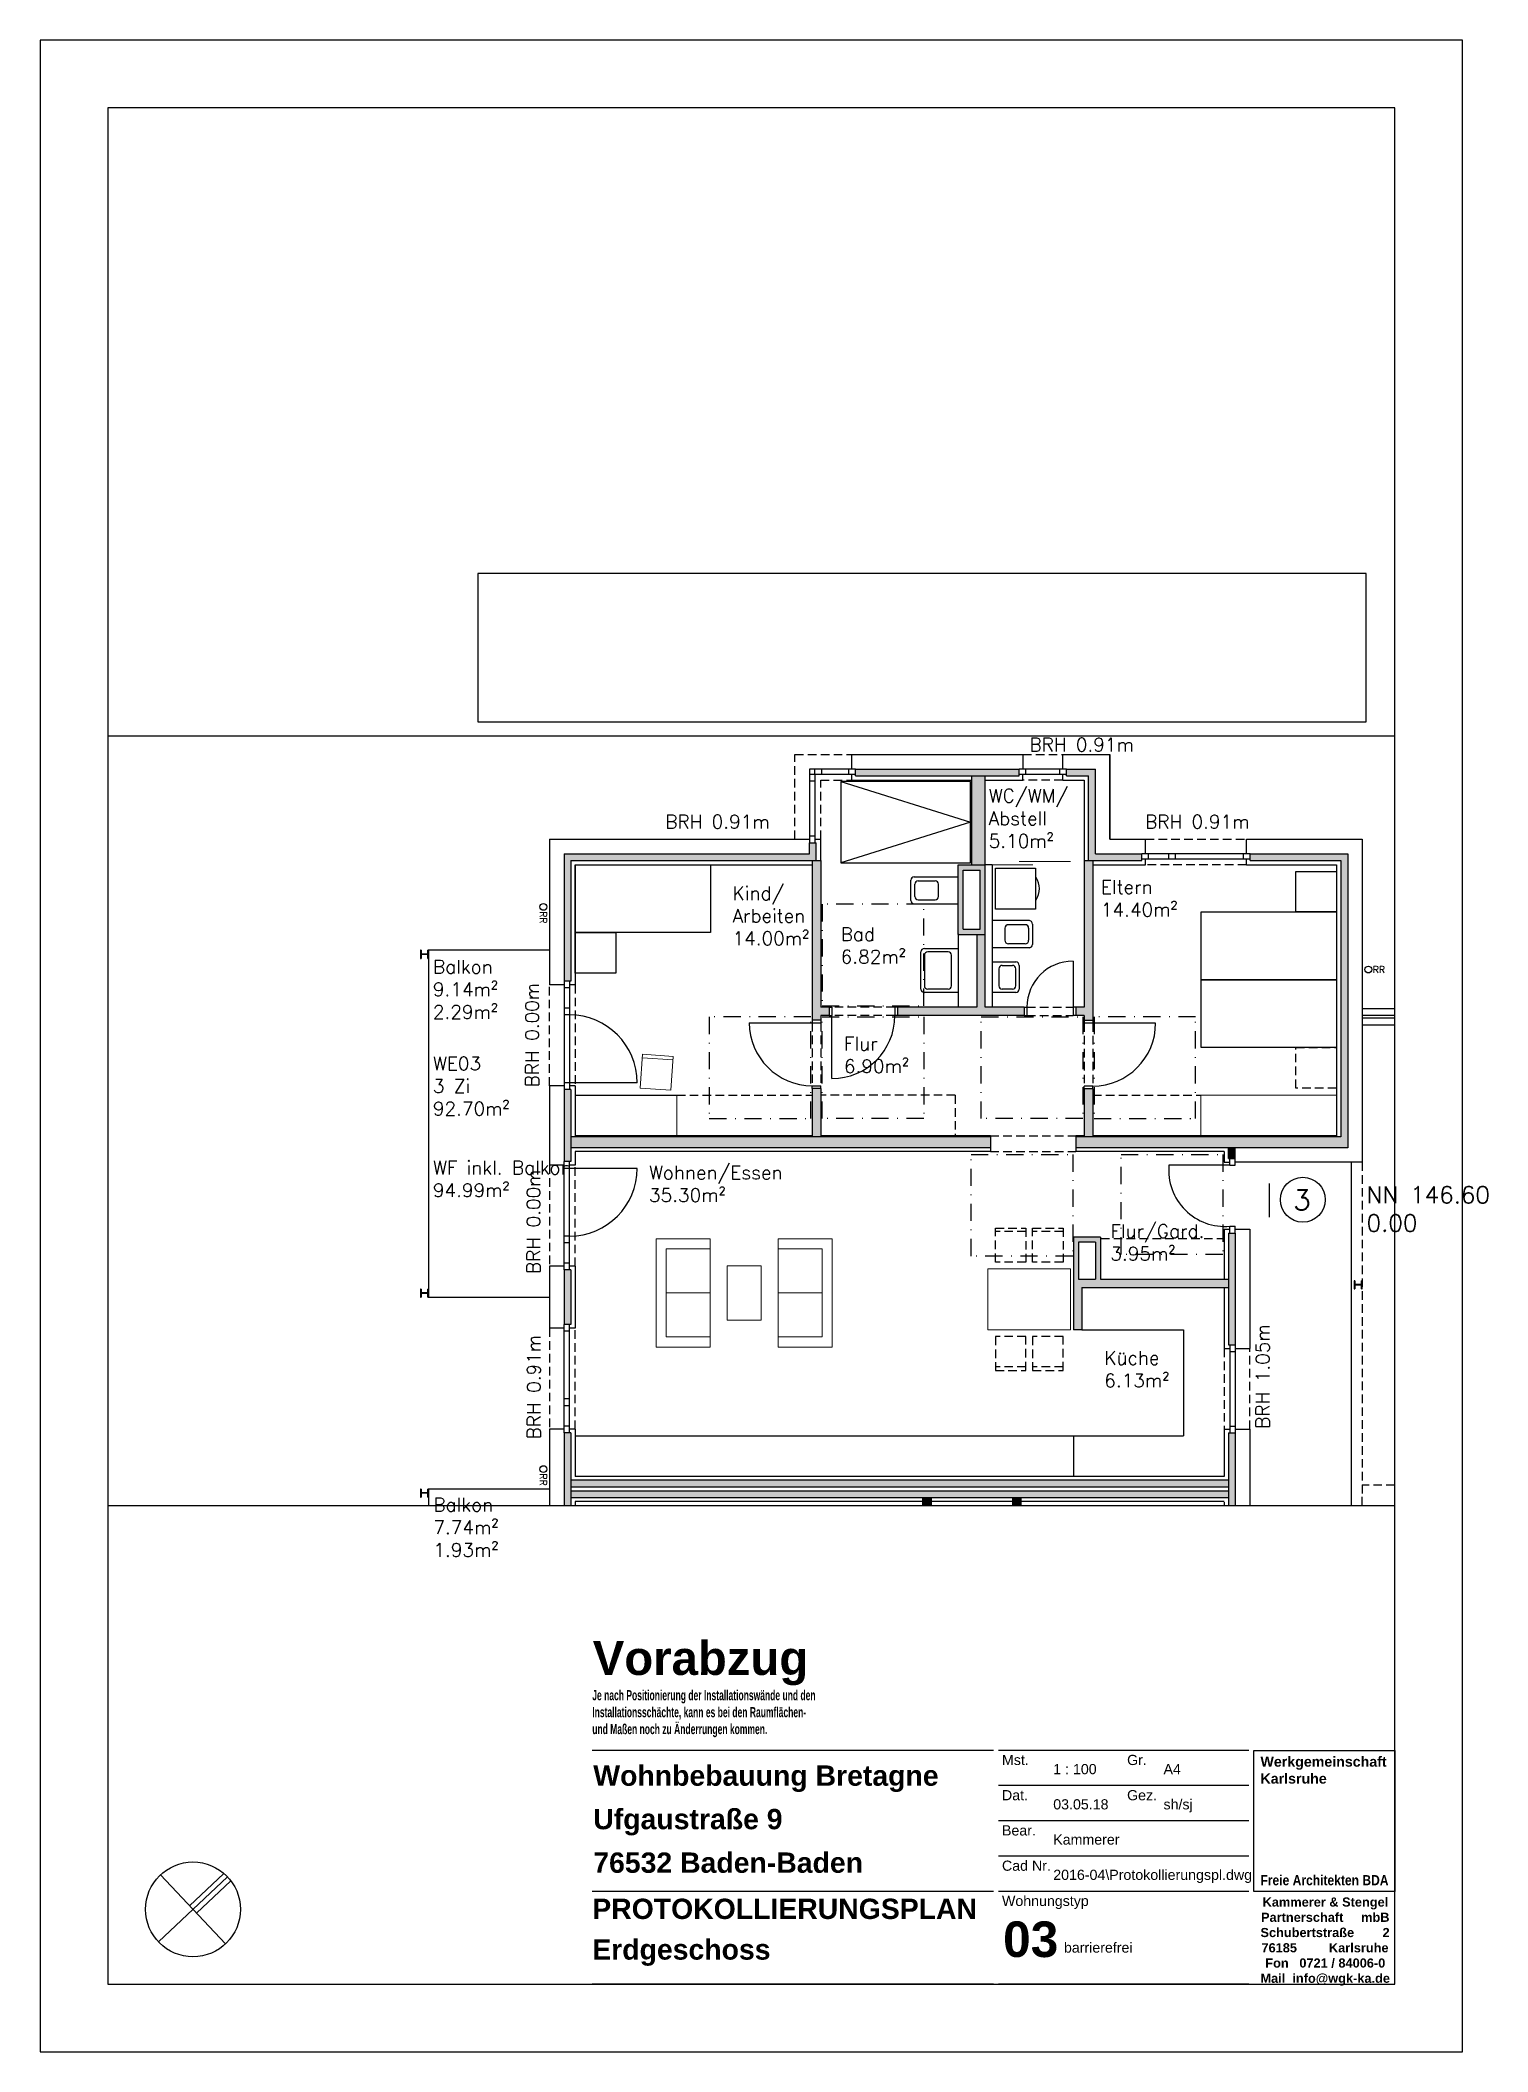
# Model space of a CAD drawing. Header units: metres. Extents: x -2868 to -405, y -3488 to 349.
# Drawn here: x -618.4 to -404.6, y 52.1 to 349.1 of the extents above; entities outside this region: 1.
import ezdxf

# ---------------------------------------------------------------- set-up
doc = ezdxf.new("R2010")
doc.units = ezdxf.units.M
doc.header["$LTSCALE"] = 0.02
doc.header["$XCLIPFRAME"] = 2
for name, pattern in [('AUSGEZOGEN', [0]), ('Strichpunkt', [25.4, 12.7, -6.35, 0, -6.35]), ('VERDECKT', [9.525, 6.35, -3.175])]:
    doc.linetypes.add(name, pattern=pattern)
for name, color, linetype in [('A--Layout-PLANKOPF', 7, 'AUSGEZOGEN'), ('A-Grundriss - Ansichtskante', 5, 'AUSGEZOGEN'), ('A-Grundriss - Ansichtskante verdeckt', 5, 'VERDECKT'), ('A-Grundriss - Bad', 4, 'AUSGEZOGEN'), ('A-Grundriss - Barrierefreiheit', 31, 'Strichpunkt'), ('A-Grundriss - Dämmung', 2, 'Continuous'), ('A-Grundriss - Fenster', 252, 'AUSGEZOGEN'), ('A-Grundriss - Fenster Sturz', 4, 'VERDECKT'), ('A-Grundriss - Küche', 4, 'AUSGEZOGEN'), ('A-Grundriss - Möbel', 252, 'AUSGEZOGEN'), ('A-Grundriss - Regenleitungen', 4, 'Continuous'), ('A-Grundriss - Regenleitungen Beschrif', 4, 'Continuous'), ('A-Grundriss - Sichtkante verdeckt', 7, 'VERDECKT'), ('A-Grundriss - Stützen-Laubengang', 3, 'AUSGEZOGEN'), ('A-Grundriss - Türen', 2, 'AUSGEZOGEN'), ('A-Grundriss - Wand', 3, 'AUSGEZOGEN'), ('A-Layout-Text', 250, 'Continuous'), ('A-Schraffur - Holzbau', 21, 'Continuous'), ('A-Schraffur - Trockenbau', 254, 'Continuous'), ('A-TEXT', 5, 'AUSGEZOGEN'), ('A-Text BRH', 4, 'Continuous'), ('A-Text Wohnfl', 4, 'Continuous'), ('A-Text Wohnungsnummer', 4, 'Continuous'), ('vermarktung-logo1_1_0', 7, 'Continuous')]:
    doc.layers.add(name, color=color, linetype=linetype)
doc.layers.add('A-Afenster', color=80, linetype='Continuous', plot=False)
doc.styles.add('Arial', font='arial.ttf')
doc.styles.add('ARIAL-FETT', font='arialbd.ttf', dxfattribs={"width": 0.6})
doc.styles.add('Romans', font='Romans.shx')
picture_1 = doc.add_image_def('image1.png', size_in_pixel=(4513, 4513))

# ---------------------------------------------------------------- blocks, each defined once
blk = doc.blocks.new('kopf (mbr)')
at = {"color": 7}
blk.add_line((-37.75, 10), (-10, 10), dxfattribs=at)
at = {"color": 2}
blk.add_lwpolyline([(-37.75, 56), (-10, 56), (-10, 28.25), (-37.75, 28.25)], close=True, dxfattribs=at)
at = {"color": 2, "insert": (-36.46, 54.79), "char_height": 2, "width": 25.2066, "attachment_point": 1, "style": 'ARIAL-FETT'}
blk.add_mtext('{\\W1;Werkgemeinschaft Karlsruhe \\P\\P\\P\\P\\P\\P\\W0.85;Freie Architekten BDA}', dxfattribs=at)
at = {"color": 252, "insert": (-36.5, 27.05), "char_height": 1.8, "width": 25.2921, "attachment_point": 1, "style": 'ARIAL-FETT'}
blk.add_mtext('\\pi0.45859;{\\W1;Kammerer & Stengel \\P\\pi0.15348;Partnerschaft     mbB \\P\\pi0.038063;Schubertstraße        2 \\P\\pi0.23636;76185         Karlsruhe \\P\\pi0.98963;Fon   0721 / 84006-0 \\P\\pi0.028854;Mail  info@wgk-ka.de}', dxfattribs=at)
blk = doc.blocks.new('Zeichnung_1_1', base_point=(0.5, 0.72))
at = {"layer": 'vermarktung-logo1_1_0'}
image = blk.add_image(picture_1, insert=(0.5, 0.72), size_in_units=(1.759, 1.759), dxfattribs=at)
image.set_boundary_path([(-0.5, -0.5), (4512.5, 4512.5)])

msp = doc.modelspace()

# ---------------------------------------------------------------- hatches: boundary and pattern name
at = {"layer": 'A-Schraffur - Holzbau', "ltscale": 10}
h = msp.add_hatch(color=5, dxfattribs=at)
h.dxf.hatch_style = 1
h.paths.add_polyline_path([(-473.82, 241.46), (-497.97, 241.46), (-497.97, 240.46), (-473.82, 240.46)])
h = msp.add_hatch(color=5, dxfattribs=at)
h.dxf.hatch_style = 1
h.paths.add_polyline_path([(-462.57, 241.46), (-466.82, 241.46), (-466.82, 240.46), (-463.57, 240.46), (-463.57, 227.96), (-455.72, 227.96), (-455.72, 228.96), (-462.57, 228.96)])
h = msp.add_hatch(color=5, dxfattribs=at)
h.dxf.hatch_style = 1
h.paths.add_polyline_path([(-503.77, 230.56), (-504.77, 230.56), (-504.77, 228.96), (-541.02, 228.96), (-541.02, 210.16), (-540.02, 210.16), (-540.02, 227.96), (-503.77, 227.96)])
h = msp.add_hatch(color=5, dxfattribs=at)
h.dxf.hatch_style = 1
h.paths.add_polyline_path([(-425.32, 228.96), (-439.72, 228.96), (-439.72, 227.96), (-426.32, 227.96), (-426.32, 187.16), (-465.47, 187.16), (-465.47, 185.56), (-425.32, 185.56)])
h = msp.add_hatch(color=5, dxfattribs=at)
h.dxf.hatch_style = 1
h.paths.add_polyline_path([(-540.02, 194.16), (-541.02, 194.16), (-541.02, 183.51), (-540.02, 183.51)])
h = msp.add_hatch(color=5, dxfattribs=at)
h.dxf.hatch_style = 1
h.paths.add_polyline_path([(-478.07, 187.16), (-540.02, 187.16), (-540.02, 185.56), (-478.07, 185.56)])
h = msp.add_hatch(color=5, dxfattribs=at)
h.dxf.hatch_style = 1
h.paths.add_polyline_path([(-441.92, 185.56), (-442.92, 185.56), (-442.92, 183.96), (-441.92, 183.96)])
h = msp.add_hatch(color=5, dxfattribs=at)
h.dxf.hatch_style = 1
h.paths.add_polyline_path([(-441.92, 172.96), (-442.92, 172.96), (-442.92, 156.46), (-441.92, 156.46)])
h = msp.add_hatch(color=5, dxfattribs=at)
h.dxf.hatch_style = 1
h.paths.add_polyline_path([(-540.02, 167.51), (-541.02, 167.51), (-541.02, 159.46), (-540.02, 159.46)])
h = msp.add_hatch(color=5, dxfattribs=at)
h.dxf.hatch_style = 1
h.paths.add_polyline_path([(-442.92, 136.46), (-540.02, 136.46), (-540.02, 135.46), (-442.92, 135.46)])
h = msp.add_hatch(color=5, dxfattribs=at)
h.dxf.hatch_style = 1
h.paths.add_polyline_path([(-442.92, 134.86), (-540.02, 134.86), (-540.02, 133.86), (-442.92, 133.86)])
at = {"layer": 'A-Schraffur - Trockenbau', "ltscale": 10}
h = msp.add_hatch(color=5, dxfattribs=at)
h.dxf.hatch_style = 1
h.paths.add_polyline_path([(-478.82, 240.46), (-480.82, 240.46), (-480.82, 227.31), (-478.82, 227.31)])
h = msp.add_hatch(color=5, dxfattribs=at)
h.dxf.hatch_style = 1
h.paths.add_polyline_path([(-503.12, 227.96), (-504.37, 227.96), (-504.37, 204.41), (-503.12, 204.41), (-503.12, 205.06), (-501.87, 205.06), (-501.87, 206.31), (-503.12, 206.31)])
h = msp.add_hatch(color=5, dxfattribs=at)
h.dxf.hatch_style = 1
h.paths.add_polyline_path([(-478.82, 227.31), (-482.82, 227.31), (-482.82, 217.06), (-478.82, 217.06)])
h.paths.add_polyline_path([(-479.57, 226.56), (-479.57, 217.81), (-482.07, 217.81), (-482.07, 226.56)], flags=16)
h = msp.add_hatch(color=5, dxfattribs=at)
h.dxf.hatch_style = 1
h.paths.add_polyline_path([(-462.97, 227.96), (-464.22, 227.96), (-464.22, 206.31), (-465.47, 206.31), (-465.47, 205.06), (-464.22, 205.06), (-464.22, 204.36), (-462.97, 204.36)])
h = msp.add_hatch(color=5, dxfattribs=at)
h.dxf.hatch_style = 1
h.paths.add_polyline_path([(-473.07, 206.31), (-478.82, 206.31), (-478.82, 217.06), (-480.07, 217.06), (-480.07, 206.31), (-491.77, 206.31), (-491.77, 205.06), (-473.07, 205.06)])
h = msp.add_hatch(color=5, dxfattribs=at)
h.dxf.hatch_style = 1
h.paths.add_polyline_path([(-503.12, 194.31), (-504.37, 194.31), (-504.37, 187.16), (-503.12, 187.16)])
h = msp.add_hatch(color=5, dxfattribs=at)
h.dxf.hatch_style = 1
h.paths.add_polyline_path([(-462.97, 194.26), (-464.22, 194.26), (-464.22, 187.16), (-462.97, 187.16)])
h = msp.add_hatch(color=5, dxfattribs=at)
h.dxf.hatch_style = 1
h.paths.add_polyline_path([(-464.57, 164.91), (-442.92, 164.91), (-442.92, 166.16), (-461.82, 166.16), (-461.82, 172.36), (-465.82, 172.36), (-465.82, 158.66), (-464.57, 158.66)])
h.paths.add_polyline_path([(-465.07, 166.16), (-465.07, 171.61), (-462.57, 171.61), (-462.57, 166.16)], flags=16)
at = {"layer": 'A-Text Wohnungsnummer', "ltscale": 10}
h = msp.add_hatch(dxfattribs=at)
h.set_pattern_fill('ANGLE', color=256)
h.set_pattern_definition([(9e-15, (-5979.87, -834.04), (-1e-14, 69.85), [50.8, -19.05]), (90, (-5979.87, -834.04), (-69.85, -7e-15), [50.8, -19.05])])
h.paths.add_polyline_path([(-439.43, 177.78), (-436.93, 180.28), (-436.93, 175.28)])

# ---------------------------------------------------------------- linework, layer by layer
at = {"layer": 'A--Layout-PLANKOPF'}
for p, q in [((-477.6, 96.57), (-536.85, 96.57)), ((-439.92, 96.57), (-476.85, 96.57)), ((-439.92, 91.37), (-476.85, 91.37)), ((-439.92, 86.17), (-476.85, 86.17)), ((-439.92, 80.97), (-476.85, 80.97)), ((-477.6, 75.76), (-536.85, 75.76)), ((-439.92, 75.76), (-476.85, 75.76)), ((-477.6, 62.07), (-536.85, 62.07)), ((-439.92, 62.07), (-476.85, 62.07))]:
    msp.add_line(p, q, dxfattribs=at)
at = {"layer": 'A-Afenster'}
for points in [[(-618.35, 52.07), (-408.35, 52.07), (-408.35, 349.07), (-618.35, 349.07)], [(-608.35, 62.07), (-418.35, 62.07), (-418.35, 339.07), (-608.35, 339.07)]]:
    msp.add_lwpolyline(points, close=True, dxfattribs=at)
at = {"layer": 'A-Afenster', "linetype": 'Continuous'}
for points in [[(-553.74, 248.42), (-422.61, 248.42), (-422.61, 270.36), (-553.74, 270.36)], [(-608.35, 132.72), (-418.35, 132.72), (-418.35, 246.34), (-608.35, 246.34)]]:
    msp.add_lwpolyline(points, close=True, dxfattribs=at)
at = {"layer": 'A-Grundriss - Ansichtskante', "linetype": 'Continuous', "ltscale": 10}
for p, q in [((-423.17, 206.11), (-418.35, 206.11)), ((-423.17, 205.11), (-418.35, 205.11)), ((-423.17, 204.71), (-418.35, 204.71)), ((-423.17, 203.71), (-418.35, 203.71))]:
    msp.add_line(p, q, dxfattribs=at)
at = {"layer": 'A-Grundriss - Ansichtskante', "ltscale": 10}
msp.add_line((-424.77, 132.72), (-424.77, 183.41), dxfattribs=at)
at = {"layer": 'A-Grundriss - Ansichtskante', "linetype": 'VERDECKT', "ltscale": 10}
for p in [(-423.17, 183.41), (-423.17, 132.72)]:
    msp.add_line(p, (-423.17, 134.26), dxfattribs=at)
at = {"layer": 'A-Grundriss - Ansichtskante', "ltscale": 10}
for points in [[(-543.17, 214.71), (-561.02, 214.71), (-561.02, 163.48), (-543.17, 163.48)], [(-543.17, 135.16), (-561.02, 135.16), (-561.02, 132.72)]]:
    msp.add_lwpolyline(points, dxfattribs=at)
at = {"layer": 'A-Grundriss - Ansichtskante verdeckt', "ltscale": 10}
msp.add_line((-418.35, 135.71), (-423.17, 135.71), dxfattribs=at)
at = {"layer": 'A-Grundriss - Bad', "ltscale": 10}
for p, q in [((-477.82, 227.31), (-478.82, 227.31)), ((-477.82, 227.31), (-477.82, 206.31)), ((-489.82, 222.06), (-489.82, 225.06)), ((-489.32, 225.56), (-482.82, 225.56)), ((-489.22, 222.66), (-489.22, 224.46)), ((-488.72, 224.96), (-486.22, 224.96)), ((-485.72, 222.66), (-485.72, 224.46)), ((-489.32, 221.56), (-482.82, 221.56)), ((-488.72, 222.16), (-486.22, 222.16)), ((-482.82, 217.16), (-482.82, 206.31)), ((-472.32, 219.08), (-477.82, 219.08)), ((-475.92, 217.98), (-475.92, 216.18)), ((-472.92, 218.48), (-475.42, 218.48)), ((-472.42, 217.98), (-472.42, 216.18)), ((-471.87, 218.58), (-471.87, 215.58)), ((-488.32, 208.98), (-488.32, 214.48)), ((-487.82, 214.98), (-482.82, 214.98)), ((-487.82, 213.98), (-487.82, 209.48)), ((-484.32, 214.48), (-487.32, 214.48)), ((-483.82, 209.48), (-483.82, 213.98)), ((-472.32, 215.08), (-477.82, 215.08)), ((-472.92, 215.68), (-475.42, 215.68)), ((-477.82, 212.98), (-474.32, 212.98)), ((-476.82, 211.98), (-476.82, 209.48)), ((-476.32, 212.48), (-474.82, 212.48)), ((-474.32, 209.48), (-474.32, 211.98)), ((-473.82, 212.48), (-473.82, 208.98)), ((-482.82, 208.48), (-487.82, 208.48)), ((-484.32, 208.98), (-487.32, 208.98)), ((-474.32, 208.48), (-477.82, 208.48)), ((-474.82, 208.98), (-476.32, 208.98))]:
    msp.add_line(p, q, dxfattribs=at)
for points in [[(-500.17, 227.61), (-481.02, 227.61), (-481.02, 239.61), (-500.17, 239.61)], [(-471.42, 220.76), (-477.32, 220.76), (-477.32, 226.81), (-471.42, 226.81)]]:
    msp.add_lwpolyline(points, close=True, dxfattribs=at)
msp.add_lwpolyline([(-500.17, 239.61), (-481.02, 233.61), (-500.17, 227.61)], dxfattribs=at)
for centre, radius, start, end in [((-489.32, 225.06), 0.5, 90, 180), ((-488.72, 224.46), 0.5, 90, 180), ((-486.22, 224.46), 0.5, 0, 90), ((-473.82, 223.81), 3, 326.4427, 33.5573), ((-489.32, 222.06), 0.5, 180, 270), ((-488.72, 222.66), 0.5, 180, 270), ((-486.22, 222.66), 0.5, 270, 0), ((-475.42, 217.98), 0.5, 90, 180), ((-472.92, 217.98), 0.5, 0, 90), ((-472.37, 218.58), 0.5, 0, 90), ((-487.82, 214.48), 0.5, 90, 180), ((-487.32, 213.98), 0.5, 90, 180), ((-484.32, 213.98), 0.5, 0, 90), ((-475.42, 216.18), 0.5, 180, 270), ((-472.92, 216.18), 0.5, 270, 0), ((-472.37, 215.58), 0.5, 270, 0), ((-476.32, 211.98), 0.5, 90, 180), ((-474.82, 211.98), 0.5, 0, 90), ((-474.32, 212.48), 0.5, 0, 90), ((-487.82, 208.98), 0.5, 180, 270), ((-487.32, 209.48), 0.5, 180, 270), ((-484.32, 209.48), 0.5, 270, 0), ((-476.32, 209.48), 0.5, 180, 270), ((-474.82, 209.48), 0.5, 270, 0), ((-474.32, 208.98), 0.5, 270, 0)]:
    msp.add_arc(centre, radius, start, end, dxfattribs=at)
at = {"layer": 'A-Grundriss - Barrierefreiheit', "ltscale": 10}
for points in [[(-487.92, 206.51), (-487.92, 221.51), (-502.92, 221.51), (-502.92, 206.51)], [(-519.57, 204.86), (-519.57, 189.86), (-504.57, 189.86), (-504.57, 204.86)], [(-487.92, 204.86), (-487.92, 189.86), (-502.92, 189.86), (-502.92, 204.86)], [(-464.42, 204.86), (-464.42, 189.86), (-479.42, 189.86), (-479.42, 204.86)], [(-462.77, 204.86), (-462.77, 189.86), (-447.77, 189.86), (-447.77, 204.86)], [(-465.92, 184.56), (-465.92, 169.56), (-480.92, 169.56), (-480.92, 184.56)], [(-443.77, 184.56), (-443.77, 169.81), (-458.77, 169.81), (-458.77, 184.56)]]:
    msp.add_lwpolyline(points, close=True, dxfattribs=at)
at = {"layer": 'A-Grundriss - Dämmung', "ltscale": 10}
for p, q in [((-498.52, 243.61), (-473.27, 243.61)), ((-498.52, 241.46), (-498.52, 243.61)), ((-473.27, 243.61), (-473.27, 241.46)), ((-467.37, 243.61), (-460.42, 243.61)), ((-467.37, 241.46), (-467.37, 243.61)), ((-460.42, 231.11), (-460.42, 243.61)), ((-460.42, 243.61), (-460.42, 231.11)), ((-498.52, 239.81), (-498.52, 240.66)), ((-473.27, 239.81), (-473.27, 240.66)), ((-467.37, 239.81), (-467.37, 240.66)), ((-498.52, 239.81), (-480.82, 239.81)), ((-478.82, 239.81), (-473.27, 239.81)), ((-467.37, 239.81), (-464.22, 239.81)), ((-464.22, 239.81), (-464.22, 227.31)), ((-543.17, 231.11), (-543.17, 209.61)), ((-543.17, 231.11), (-506.92, 231.11)), ((-506.92, 231.11), (-504.77, 231.11)), ((-503.97, 231.11), (-503.12, 231.11)), ((-503.12, 227.96), (-503.12, 231.11)), ((-460.42, 231.11), (-455.17, 231.11)), ((-455.17, 228.96), (-455.17, 231.11)), ((-440.27, 231.11), (-423.17, 231.11)), ((-440.27, 228.96), (-440.27, 231.11)), ((-423.17, 231.11), (-423.17, 183.41)), ((-539.37, 227.31), (-539.37, 209.61)), ((-539.37, 227.31), (-504.37, 227.31)), ((-464.22, 227.31), (-464.22, 227.31)), ((-462.97, 227.31), (-455.17, 227.31)), ((-455.17, 227.31), (-455.17, 228.16)), ((-440.27, 227.31), (-440.27, 228.16)), ((-440.27, 227.31), (-426.97, 227.31)), ((-426.97, 227.31), (-426.97, 187.31)), ((-541.02, 209.61), (-543.17, 209.61)), ((-539.37, 209.61), (-540.22, 209.61)), ((-543.17, 194.71), (-543.17, 182.96)), ((-541.02, 194.71), (-543.17, 194.71)), ((-539.37, 194.71), (-540.22, 194.71)), ((-539.37, 194.71), (-539.37, 187.31)), ((-504.37, 187.31), (-539.37, 187.31)), ((-478.07, 187.31), (-503.12, 187.31)), ((-478.07, 187.31), (-478.07, 187.16)), ((-464.22, 187.31), (-465.47, 187.31)), ((-465.47, 187.31), (-465.47, 187.16)), ((-426.97, 187.31), (-462.97, 187.31)), ((-539.37, 185.01), (-539.37, 182.96)), ((-478.07, 185.01), (-539.37, 185.01)), ((-478.07, 185.56), (-478.07, 185.01)), ((-465.47, 185.56), (-465.47, 185.01)), ((-443.57, 185.01), (-465.47, 185.01)), ((-443.57, 185.01), (-443.57, 183.41)), ((-541.02, 182.96), (-543.17, 182.96)), ((-539.37, 182.96), (-540.22, 182.96)), ((-443.57, 183.41), (-442.72, 183.41)), ((-423.17, 183.41), (-441.92, 183.41)), ((-443.57, 173.51), (-443.57, 166.16)), ((-443.57, 173.51), (-442.72, 173.51)), ((-441.92, 173.51), (-439.77, 173.51)), ((-439.77, 173.51), (-439.77, 155.91)), ((-541.02, 168.06), (-543.17, 168.06)), ((-543.17, 168.06), (-543.17, 158.91)), ((-539.37, 168.06), (-540.22, 168.06)), ((-539.37, 168.06), (-539.37, 158.91)), ((-443.57, 164.91), (-443.57, 155.91)), ((-541.02, 158.91), (-543.17, 158.91)), ((-539.37, 158.91), (-540.22, 158.91)), ((-443.57, 155.91), (-442.72, 155.91)), ((-441.92, 155.91), (-439.77, 155.91)), ((-541.02, 144.01), (-543.17, 144.01)), ((-543.17, 144.01), (-543.17, 132.72)), ((-539.37, 144.01), (-540.22, 144.01)), ((-539.37, 144.01), (-539.37, 137.01)), ((-443.57, 144.01), (-443.57, 137.01)), ((-443.57, 144.01), (-442.72, 144.01)), ((-441.92, 144.01), (-439.77, 144.01)), ((-439.77, 144.01), (-439.77, 132.72)), ((-443.57, 137.01), (-539.37, 137.01)), ((-488.07, 133.31), (-539.37, 133.31)), ((-539.37, 133.31), (-539.37, 132.72)), ((-474.82, 133.31), (-486.82, 133.31)), ((-443.57, 133.31), (-473.57, 133.31)), ((-443.57, 133.21), (-443.57, 132.72))]:
    msp.add_line(p, q, dxfattribs=at)
at = {"layer": 'A-Grundriss - Fenster', "ltscale": 10}
for p, q in [((-504.77, 241.46), (-504.77, 230.56)), ((-497.97, 241.46), (-504.77, 241.46)), ((-503.97, 240.66), (-504.77, 240.66)), ((-503.97, 240.66), (-503.97, 241.46)), ((-503.97, 240.66), (-503.97, 230.56)), ((-497.97, 240.66), (-503.97, 240.66)), ((-502.97, 240.66), (-502.97, 241.46)), ((-498.97, 240.66), (-498.97, 241.46)), ((-466.82, 241.46), (-473.82, 241.46)), ((-466.82, 240.66), (-473.82, 240.66)), ((-472.82, 240.66), (-472.82, 241.46)), ((-467.82, 240.66), (-467.82, 241.46)), ((-503.97, 239.66), (-504.77, 239.66)), ((-503.97, 231.56), (-504.77, 231.56)), ((-439.72, 228.96), (-455.72, 228.96)), ((-454.72, 228.16), (-454.72, 228.96)), ((-451.72, 228.16), (-451.72, 228.96)), ((-450.72, 228.16), (-450.72, 228.96)), ((-440.72, 228.16), (-440.72, 228.96)), ((-439.72, 228.16), (-455.72, 228.16)), ((-541.02, 210.16), (-541.02, 194.16)), ((-540.22, 209.16), (-541.02, 209.16)), ((-540.22, 210.16), (-540.22, 194.16)), ((-540.22, 206.16), (-541.02, 206.16)), ((-540.22, 205.16), (-541.02, 205.16)), ((-540.22, 195.16), (-541.02, 195.16)), ((-530.22, 195.16), (-540.22, 195.16)), ((-541.02, 167.51), (-541.02, 183.51)), ((-540.22, 182.51), (-541.02, 182.51)), ((-540.22, 167.51), (-540.22, 183.51)), ((-530.22, 182.51), (-540.22, 182.51)), ((-540.22, 172.51), (-541.02, 172.51)), ((-540.22, 171.51), (-541.02, 171.51)), ((-540.22, 168.51), (-541.02, 168.51)), ((-541.02, 143.46), (-541.02, 159.46)), ((-540.22, 158.46), (-541.02, 158.46)), ((-540.22, 143.46), (-540.22, 159.46)), ((-442.72, 156.46), (-442.72, 143.46)), ((-442.72, 155.46), (-441.92, 155.46)), ((-441.92, 156.46), (-441.92, 143.46)), ((-540.22, 148.46), (-541.02, 148.46)), ((-540.22, 147.46), (-541.02, 147.46)), ((-540.22, 144.46), (-541.02, 144.46)), ((-442.72, 144.46), (-441.92, 144.46))]:
    msp.add_line(p, q, dxfattribs=at)
for centre, start, end in [((-540.22, 195.16), 0, 90), ((-540.22, 182.51), 270, 0)]:
    msp.add_arc(centre, 10, start, end, dxfattribs=at)
at = {"layer": 'A-Grundriss - Fenster Sturz', "ltscale": 10}
for p, q in [((-506.92, 231.11), (-506.92, 243.61)), ((-506.92, 243.61), (-498.52, 243.61)), ((-473.27, 243.61), (-467.37, 243.61)), ((-503.12, 239.81), (-498.52, 239.81)), ((-503.12, 231.11), (-503.12, 239.81)), ((-467.37, 239.81), (-473.27, 239.81)), ((-455.17, 231.11), (-440.27, 231.11)), ((-440.27, 227.31), (-455.17, 227.31)), ((-543.17, 194.71), (-543.17, 209.61)), ((-539.37, 209.61), (-539.37, 194.71)), ((-543.17, 182.96), (-543.17, 168.06)), ((-539.37, 168.06), (-539.37, 182.96)), ((-543.17, 158.91), (-543.17, 144.01)), ((-539.37, 144.01), (-539.37, 158.91)), ((-443.57, 155.91), (-443.57, 144.01)), ((-439.77, 144.01), (-439.77, 155.91))]:
    msp.add_line(p, q, dxfattribs=at)
at = {"layer": 'A-Grundriss - Küche', "ltscale": 10}
for p, q in [((-464.57, 158.66), (-449.57, 158.66)), ((-449.57, 158.66), (-449.57, 143.01)), ((-465.82, 143.01), (-465.82, 137.01)), ((-465.82, 143.01), (-449.57, 143.01))]:
    msp.add_line(p, q, dxfattribs=at)
at = {"layer": 'A-Grundriss - Möbel', "linetype": 'Continuous', "lineweight": 18, "ltscale": 100}
for p, q in [((-478.57, 227.31), (-471.82, 227.31)), ((-473.84, 227.81), (-466.24, 227.81)), ((-529.42, 199.35), (-529.76, 194.36)), ((-524.93, 199.04), (-529.42, 199.35)), ((-525.27, 194.05), (-524.93, 199.04)), ((-529.45, 198.85), (-524.96, 198.54)), ((-529.76, 194.36), (-525.27, 194.05)), ((-524.37, 193.31), (-524.37, 187.31)), ((-447.02, 193.31), (-426.97, 193.31)), ((-447.02, 193.31), (-447.02, 187.31)), ((-527.42, 172.11), (-519.42, 172.11)), ((-527.42, 172.11), (-527.42, 156.11)), ((-525.92, 170.61), (-519.42, 170.61)), ((-525.92, 170.61), (-525.92, 157.61)), ((-519.42, 172.11), (-519.42, 156.11)), ((-509.42, 172.11), (-509.42, 156.11)), ((-501.42, 172.11), (-509.42, 172.11)), ((-502.92, 170.61), (-509.42, 170.61)), ((-502.92, 170.61), (-502.92, 157.61)), ((-501.42, 172.11), (-501.42, 156.11)), ((-516.92, 168.11), (-511.92, 168.11)), ((-516.92, 168.11), (-516.92, 160.11)), ((-511.92, 168.11), (-511.92, 160.11)), ((-478.44, 167.68), (-466.22, 167.68)), ((-478.44, 158.68), (-478.44, 167.68)), ((-466.22, 158.68), (-466.22, 167.68)), ((-525.92, 164.11), (-519.42, 164.11)), ((-502.92, 164.11), (-509.42, 164.11)), ((-525.92, 157.61), (-519.42, 157.61)), ((-525.92, 157.61), (-519.42, 157.61)), ((-516.92, 160.11), (-511.92, 160.11)), ((-502.92, 157.61), (-509.42, 157.61)), ((-502.92, 157.61), (-509.42, 157.61)), ((-466.22, 158.68), (-478.44, 158.68)), ((-527.42, 156.11), (-519.42, 156.11)), ((-501.42, 156.11), (-509.42, 156.11))]:
    msp.add_line(p, q, dxfattribs=at)
at = {"layer": 'A-Grundriss - Möbel', "ltscale": 10}
for p, q in [((-539.37, 193.31), (-524.37, 193.31)), ((-539.37, 143.01), (-465.82, 143.01))]:
    msp.add_line(p, q, dxfattribs=at)
at = {"layer": 'A-Grundriss - Möbel', "linetype": 'VERDECKT', "ltscale": 10}
for p, q in [((-524.37, 193.31), (-504.37, 193.31)), ((-483.27, 193.31), (-503.12, 193.31)), ((-483.27, 193.31), (-483.27, 187.31)), ((-462.92, 193.31), (-447.02, 193.31)), ((-477.33, 168.68), (-477.33, 173.68)), ((-477.33, 173.68), (-472.83, 173.68)), ((-472.83, 173.18), (-477.33, 173.18)), ((-472.83, 173.68), (-472.83, 168.68)), ((-471.83, 168.68), (-471.83, 173.68)), ((-471.83, 173.68), (-467.33, 173.68)), ((-467.33, 173.18), (-471.83, 173.18)), ((-467.33, 173.68), (-467.33, 168.68)), ((-461.77, 172.16), (-443.77, 172.16)), ((-472.83, 168.68), (-477.33, 168.68)), ((-467.33, 168.68), (-471.83, 168.68)), ((-477.33, 157.68), (-477.33, 152.68)), ((-472.83, 157.68), (-477.33, 157.68)), ((-472.83, 152.68), (-472.83, 157.68)), ((-467.33, 157.68), (-471.83, 157.68)), ((-471.83, 157.68), (-471.83, 152.68)), ((-467.33, 152.68), (-467.33, 157.68)), ((-472.83, 153.18), (-477.33, 153.18)), ((-477.33, 152.68), (-472.83, 152.68)), ((-467.33, 153.18), (-471.83, 153.18)), ((-471.83, 152.68), (-467.33, 152.68))]:
    msp.add_line(p, q, dxfattribs=at)
at = {"layer": 'A-Grundriss - Möbel', "ltscale": 10}
for points in [[(-519.37, 217.31), (-539.37, 217.31), (-539.37, 227.31), (-519.37, 227.31)], [(-432.97, 226.36), (-426.97, 226.36), (-426.97, 220.36), (-432.97, 220.36)], [(-446.97, 220.36), (-426.97, 220.36), (-426.97, 210.36), (-446.97, 210.36)], [(-533.37, 211.31), (-539.37, 211.31), (-539.37, 217.31), (-533.37, 217.31)], [(-446.97, 210.36), (-426.97, 210.36), (-426.97, 200.36), (-446.97, 200.36)]]:
    msp.add_lwpolyline(points, close=True, dxfattribs=at)
at = {"layer": 'A-Grundriss - Möbel', "linetype": 'VERDECKT', "ltscale": 10}
msp.add_lwpolyline([(-432.97, 200.36), (-426.97, 200.36), (-426.97, 194.36), (-432.97, 194.36)], close=True, dxfattribs=at)
at = {"layer": 'A-Grundriss - Regenleitungen', "ltscale": 10}
for centre in [(-544.07, 221.11), (-422.27, 211.86), (-544.07, 138.11)]:
    msp.add_circle(centre, 0.5, dxfattribs=at)
at = {"layer": 'A-Grundriss - Sichtkante verdeckt', "ltscale": 10}
for p, q in [((-492.17, 206.31), (-501.47, 206.31)), ((-492.17, 205.06), (-501.47, 205.06)), ((-472.67, 206.31), (-465.87, 206.31)), ((-472.67, 205.06), (-465.87, 205.06)), ((-504.37, 204.01), (-504.37, 194.71)), ((-503.12, 204.01), (-503.12, 194.71)), ((-464.22, 203.96), (-464.22, 194.66)), ((-462.97, 203.96), (-462.97, 194.66)), ((-478.07, 187.31), (-465.47, 187.31)), ((-478.07, 185.01), (-465.47, 185.01))]:
    msp.add_line(p, q, dxfattribs=at)
at = {"layer": 'A-Grundriss - Stützen-Laubengang', "ltscale": 10}
for p, q in [((-562.11, 214.71), (-562.22, 214.71)), ((-562.22, 214.71), (-562.22, 213.51)), ((-562.11, 214.71), (-562.11, 214.26)), ((-562.11, 213.96), (-562.11, 213.51)), ((-561.25, 214.14), (-561.99, 214.14)), ((-561.25, 214.08), (-561.99, 214.08)), ((-561.13, 214.26), (-561.13, 214.71)), ((-561.02, 214.71), (-561.13, 214.71)), ((-561.13, 213.51), (-561.13, 213.96)), ((-561.02, 213.51), (-561.02, 214.71)), ((-562.22, 213.51), (-562.11, 213.51)), ((-561.13, 213.51), (-561.02, 213.51)), ((-562.11, 164.68), (-562.22, 164.68)), ((-562.22, 164.68), (-562.22, 163.48)), ((-562.22, 163.48), (-562.11, 163.48)), ((-562.11, 164.68), (-562.11, 164.24)), ((-562.11, 163.93), (-562.11, 163.48)), ((-561.25, 164.12), (-561.99, 164.12)), ((-561.25, 164.05), (-561.99, 164.05)), ((-561.13, 164.24), (-561.13, 164.68)), ((-561.02, 164.68), (-561.13, 164.68)), ((-561.13, 163.48), (-561.13, 163.93)), ((-561.13, 163.48), (-561.02, 163.48)), ((-561.02, 163.48), (-561.02, 164.68)), ((-424.26, 165.91), (-424.37, 165.91)), ((-424.37, 165.91), (-424.37, 164.71)), ((-424.37, 164.71), (-424.26, 164.71)), ((-424.26, 165.91), (-424.26, 165.46)), ((-424.26, 165.16), (-424.26, 164.71)), ((-423.4, 165.34), (-424.14, 165.34)), ((-423.4, 165.28), (-424.14, 165.28)), ((-423.28, 165.46), (-423.28, 165.91)), ((-423.17, 165.91), (-423.28, 165.91)), ((-423.28, 164.71), (-423.28, 165.16)), ((-423.28, 164.71), (-423.17, 164.71)), ((-423.17, 164.71), (-423.17, 165.91)), ((-562.11, 135.16), (-562.22, 135.16)), ((-562.22, 135.16), (-562.22, 133.96)), ((-562.22, 133.96), (-562.11, 133.96)), ((-562.11, 135.16), (-562.11, 134.71)), ((-562.11, 134.41), (-562.11, 133.96)), ((-561.25, 134.59), (-561.99, 134.59)), ((-561.25, 134.53), (-561.99, 134.53)), ((-561.13, 134.71), (-561.13, 135.16)), ((-561.02, 135.16), (-561.13, 135.16)), ((-561.13, 133.96), (-561.13, 134.41)), ((-561.13, 133.96), (-561.02, 133.96)), ((-561.02, 133.96), (-561.02, 135.16))]:
    msp.add_line(p, q, dxfattribs=at)
for centre, start, end in [((-561.99, 214.26), 180, 270), ((-561.99, 213.96), 90, 180), ((-561.25, 214.26), 270, 0), ((-561.25, 213.96), 0, 90), ((-561.99, 164.24), 180, 270), ((-561.99, 163.93), 90, 180), ((-561.25, 164.24), 270, 0), ((-561.25, 163.93), 0, 90), ((-424.14, 165.46), 180, 270), ((-424.14, 165.16), 90, 180), ((-423.4, 165.46), 270, 0), ((-423.4, 165.16), 0, 90), ((-561.99, 134.71), 180, 270), ((-561.99, 134.41), 90, 180), ((-561.25, 134.71), 270, 0), ((-561.25, 134.41), 0, 90)]:
    msp.add_arc(centre, 0.12, start, end, dxfattribs=at)
at = {"layer": 'A-Grundriss - Türen', "ltscale": 10}
for p, q in [((-465.87, 213.11), (-465.87, 206.31)), ((-501.87, 206.31), (-501.47, 206.31)), ((-501.87, 205.06), (-501.47, 205.06)), ((-501.47, 206.31), (-501.47, 205.06)), ((-501.47, 195.76), (-501.47, 205.06)), ((-492.17, 206.31), (-492.17, 205.06)), ((-491.77, 206.31), (-492.17, 206.31)), ((-491.77, 205.06), (-492.17, 205.06)), ((-473.07, 206.31), (-472.67, 206.31)), ((-473.07, 205.06), (-472.67, 205.06)), ((-472.67, 206.31), (-472.67, 205.06)), ((-465.87, 206.31), (-465.87, 205.06)), ((-465.47, 206.31), (-465.87, 206.31)), ((-465.47, 205.06), (-465.87, 205.06)), ((-513.67, 204.01), (-504.37, 204.01)), ((-504.37, 204.41), (-504.37, 204.01)), ((-504.37, 204.01), (-503.12, 204.01)), ((-503.12, 204.41), (-503.12, 204.01)), ((-464.22, 204.36), (-464.22, 203.96)), ((-462.97, 203.96), (-464.22, 203.96)), ((-462.97, 204.36), (-462.97, 203.96)), ((-453.67, 203.96), (-462.97, 203.96)), ((-504.37, 194.71), (-503.12, 194.71)), ((-504.37, 194.31), (-504.37, 194.71)), ((-503.12, 194.31), (-503.12, 194.71)), ((-462.97, 194.66), (-464.22, 194.66)), ((-464.22, 194.26), (-464.22, 194.66)), ((-462.97, 194.26), (-462.97, 194.66)), ((-442.72, 182.96), (-451.72, 182.96)), ((-442.72, 182.96), (-442.72, 183.96)), ((-442.72, 182.96), (-441.92, 182.96)), ((-441.92, 182.96), (-441.92, 183.96)), ((-442.72, 173.96), (-441.92, 173.96)), ((-442.72, 172.96), (-442.72, 173.96)), ((-441.92, 172.96), (-441.92, 173.96))]:
    msp.add_line(p, q, dxfattribs=at)
for centre, radius, start, end in [((-465.87, 206.31), 6.8, 90, 180), ((-501.47, 205.06), 9.3, 270, 360), ((-504.37, 204.01), 9.3, 180, 270), ((-462.97, 203.96), 9.3, 270, 360), ((-443.44, 182.24), 8.31, 174.9967, 275.0033)]:
    msp.add_arc(centre, radius, start, end, dxfattribs=at)
at = {"layer": 'A-Grundriss - Wand', "ltscale": 10}
for p, q in [((-497.97, 241.46), (-473.82, 241.46)), ((-497.97, 240.46), (-497.97, 241.46)), ((-473.82, 240.46), (-473.82, 241.46)), ((-466.82, 241.46), (-462.57, 241.46)), ((-466.82, 240.46), (-466.82, 241.46)), ((-462.57, 228.96), (-462.57, 241.46)), ((-497.97, 240.46), (-473.82, 240.46)), ((-480.82, 227.31), (-480.82, 240.46)), ((-478.82, 206.31), (-478.82, 240.46)), ((-466.82, 240.46), (-463.57, 240.46)), ((-463.57, 227.96), (-463.57, 240.46)), ((-541.02, 228.96), (-541.02, 210.16)), ((-541.02, 228.96), (-504.77, 228.96)), ((-504.77, 228.96), (-504.77, 230.56)), ((-504.77, 230.56), (-503.77, 230.56)), ((-503.77, 227.96), (-503.77, 230.56)), ((-462.57, 228.96), (-455.72, 228.96)), ((-455.72, 227.96), (-455.72, 228.96)), ((-439.72, 228.96), (-425.32, 228.96)), ((-439.72, 227.96), (-439.72, 228.96)), ((-425.32, 228.96), (-425.32, 185.56)), ((-540.02, 227.96), (-540.02, 210.16)), ((-540.02, 227.96), (-503.12, 227.96)), ((-504.37, 227.96), (-504.37, 204.41)), ((-503.12, 227.96), (-503.12, 206.31)), ((-482.82, 217.06), (-482.82, 227.31)), ((-482.82, 227.31), (-478.82, 227.31)), ((-482.07, 217.81), (-482.07, 226.56)), ((-482.07, 226.56), (-479.57, 226.56)), ((-479.57, 217.81), (-479.57, 226.56)), ((-464.22, 227.96), (-455.72, 227.96)), ((-464.22, 227.96), (-464.22, 206.31)), ((-462.97, 227.96), (-462.97, 204.36)), ((-439.72, 227.96), (-426.32, 227.96)), ((-426.32, 227.96), (-426.32, 187.16)), ((-482.82, 217.06), (-478.82, 217.06)), ((-482.07, 217.81), (-479.57, 217.81)), ((-480.07, 217.06), (-480.07, 206.31)), ((-540.02, 210.16), (-541.02, 210.16)), ((-501.87, 206.31), (-503.12, 206.31)), ((-503.12, 205.06), (-503.12, 204.41)), ((-501.87, 205.06), (-503.12, 205.06)), ((-501.87, 206.31), (-501.87, 205.06)), ((-480.07, 206.31), (-491.77, 206.31)), ((-491.77, 206.31), (-491.77, 205.06)), ((-473.07, 205.06), (-491.77, 205.06)), ((-473.07, 206.31), (-478.82, 206.31)), ((-473.07, 206.31), (-473.07, 205.06)), ((-465.47, 206.31), (-465.47, 205.06)), ((-464.22, 206.31), (-465.47, 206.31)), ((-464.22, 205.06), (-465.47, 205.06)), ((-464.22, 205.06), (-464.22, 204.36)), ((-503.12, 204.41), (-504.37, 204.41)), ((-462.97, 204.36), (-464.22, 204.36)), ((-541.02, 194.16), (-541.02, 183.51)), ((-540.02, 194.16), (-541.02, 194.16)), ((-540.02, 194.16), (-540.02, 183.51)), ((-503.12, 194.31), (-504.37, 194.31)), ((-504.37, 194.31), (-504.37, 187.16)), ((-503.12, 194.31), (-503.12, 187.16)), ((-464.22, 194.26), (-464.22, 187.16)), ((-462.97, 194.26), (-464.22, 194.26)), ((-462.97, 194.26), (-462.97, 187.16)), ((-478.07, 187.16), (-540.02, 187.16)), ((-478.07, 187.16), (-478.07, 185.56)), ((-426.32, 187.16), (-465.47, 187.16)), ((-465.47, 187.16), (-465.47, 185.56)), ((-478.07, 185.56), (-540.02, 185.56)), ((-425.32, 185.56), (-465.47, 185.56)), ((-442.92, 183.96), (-442.92, 185.56)), ((-441.92, 183.96), (-441.92, 185.56)), ((-540.02, 183.51), (-541.02, 183.51)), ((-442.92, 183.96), (-441.92, 183.96)), ((-442.72, 183.96), (-441.92, 183.96)), ((-465.82, 172.36), (-465.82, 158.66)), ((-461.82, 172.36), (-465.82, 172.36)), ((-461.82, 172.36), (-461.82, 166.16)), ((-442.92, 172.96), (-442.92, 156.46)), ((-442.92, 172.96), (-441.92, 172.96)), ((-441.92, 172.96), (-441.92, 156.46)), ((-465.07, 171.61), (-465.07, 166.16)), ((-462.57, 171.61), (-465.07, 171.61)), ((-462.57, 171.61), (-462.57, 166.16)), ((-541.02, 167.51), (-541.02, 159.46)), ((-540.02, 167.51), (-541.02, 167.51)), ((-540.02, 167.51), (-540.02, 159.46)), ((-465.07, 166.16), (-462.57, 166.16)), ((-464.57, 164.91), (-442.92, 164.91)), ((-464.57, 164.91), (-464.57, 158.66)), ((-461.82, 166.16), (-442.92, 166.16)), ((-540.02, 159.46), (-541.02, 159.46)), ((-464.57, 158.66), (-465.82, 158.66)), ((-442.92, 156.46), (-441.92, 156.46)), ((-540.02, 143.46), (-541.02, 143.46)), ((-541.02, 143.46), (-541.02, 132.72)), ((-540.02, 143.46), (-540.02, 132.72)), ((-442.92, 143.46), (-441.92, 143.46)), ((-442.92, 143.46), (-442.92, 132.72)), ((-441.92, 143.46), (-441.92, 132.72)), ((-442.92, 136.46), (-540.02, 136.46)), ((-442.92, 135.46), (-540.02, 135.46)), ((-442.92, 134.86), (-540.02, 134.86)), ((-442.92, 133.86), (-540.02, 133.86)), ((-488.07, 133.86), (-488.07, 132.72)), ((-486.82, 133.86), (-486.82, 132.72)), ((-474.82, 133.86), (-474.82, 132.72)), ((-473.57, 133.86), (-473.57, 132.72))]:
    msp.add_line(p, q, dxfattribs=at)
at = {"layer": 'A-Layout-Text'}
for p, q in [((-600.9, 68.3), (-590.71, 77.9)), ((-591.01, 68), (-600.6, 78.2)), ((-596.32, 73.64), (-591.25, 78.41)), ((-595.29, 72.55), (-590.22, 77.32))]:
    msp.add_line(p, q, dxfattribs=at)
msp.add_circle((-595.8, 73.1), 7, dxfattribs=at)
at = {"layer": 'A-Schraffur - Holzbau', "color": 5, "ltscale": 10}
for points in [[(-540.37, 132.72), (-541.02, 132.72), (-540.37, 132.72), (-541.02, 143.46)], [(-540.02, 132.72), (-540.37, 132.72), (-540.02, 143.46), (-541.02, 143.46)], [(-442.27, 132.72), (-442.92, 132.72), (-442.27, 132.72), (-442.92, 143.46)], [(-441.92, 132.72), (-442.27, 132.72), (-441.92, 143.46), (-442.92, 143.46)]]:
    msp.add_solid(points, dxfattribs=at)
at = {"layer": 'A-Schraffur - Trockenbau', "color": 5, "ltscale": 10}
for points in [[(-487.98, 132.72), (-488.07, 132.72), (-487.98, 132.72), (-488.07, 133.86)], [(-486.82, 132.72), (-487.98, 132.72), (-486.82, 133.86), (-488.07, 133.86)], [(-474.62, 132.72), (-474.82, 132.72), (-474.62, 132.72), (-474.82, 133.86)], [(-473.57, 132.72), (-474.62, 132.72), (-473.57, 133.86), (-474.82, 133.86)]]:
    msp.add_solid(points, dxfattribs=at)
at = {"layer": 'A-Text Wohnungsnummer', "ltscale": 10}
msp.add_line((-436.93, 180.28), (-436.93, 175.28), dxfattribs=at)
msp.add_circle((-431.94, 177.88), 3.31, dxfattribs=at)

# ---------------------------------------------------------------- block references
at = {"linetype": 'Continuous', "ltscale": 10, "xscale": 10, "yscale": 10}
msp.add_blockref('Zeichnung_1_1', (-2868.29, -3488.33), dxfattribs=at)
at = {"layer": 'A-Layout-Text', "xscale": 0.75, "yscale": 0.75, "zscale": 0.75}
msp.add_blockref('kopf (mbr)', (-410.85, 54.57), dxfattribs=at)

# ---------------------------------------------------------------- texts
at = {"layer": 'A--Layout-PLANKOPF', "color": 10, "style": 'ARIAL-FETT'}
msp.add_text('Vorabzug', height=5, dxfattribs=at).set_placement((-536.78, 107.71))
at = {"layer": 'A--Layout-PLANKOPF', "style": 'Arial'}
for s, p in [('Mst.', (-476.36, 94.41, -21.79)), ('Gr.', (-457.89, 94.41, -21.79)), ('1 : 100', (-468.79, 93.06, -21.79)), ('A4', (-452.51, 93.06, -21.79)), ('Dat.', (-476.36, 89.21, -21.79)), ('03.05.18', (-468.79, 87.86, -21.79)), ('Gez.', (-457.89, 89.21, -21.79)), ('sh/sj', (-452.51, 87.86, -21.79)), ('Bear.', (-476.36, 84.01, -21.79)), ('Kammerer', (-468.79, 82.66, -21.79)), ('Cad Nr.', (-476.36, 78.8, -21.79)), ('2016-04\\Protokollierungspl.dwg', (-468.79, 77.45, -21.79)), ('Wohnungstyp', (-476.36, 73.6, -21.79)), ('barrierefrei', (-467.21, 66.71, -21.79))]:
    msp.add_text(s, height=1.5, dxfattribs=at).set_placement(p)
at = {"layer": 'A--Layout-PLANKOPF', "color": 2, "style": 'ARIAL-FETT'}
for s, p in [('Wohnbebauung Bretagne', (-536.7, 91.35)), ('Ufgaustraße 9', (-536.7, 84.93)), ('76532 Baden-Baden', (-536.7, 78.5)), ('PROTOKOLLIERUNGSPLAN', (-536.85, 71.68)), ('Erdgeschoss', (-536.85, 65.68))]:
    msp.add_text(s, height=3, dxfattribs=at).set_placement(p)
at = {"layer": 'A--Layout-PLANKOPF', "color": 6, "style": 'ARIAL-FETT'}
msp.add_text('03', height=5.25, dxfattribs=at).set_placement((-476.2, 66.07, -21.79))
at = {"layer": 'A--Layout-PLANKOPF', "color": 10, "insert": (-536.85, 105.47), "char_height": 1.5, "attachment_point": 1, "style": 'ARIAL-FETT'}
msp.add_mtext_dynamic_manual_height_columns('Je nach Positionierung der Installationswände und den Installationsschächte, kann es bei den Raumflächen- und Maßen noch zu Änderrungen kommen.', width=33.8683, gutter_width=1.25, heights=[0], dxfattribs=at)
at = {"layer": 'A-Grundriss - Regenleitungen Beschrif', "ltscale": 10, "char_height": 1, "attachment_point": 1, "rotation": 270, "style": 'Romans'}
for insert in [(-543.57, 221.15), (-543.57, 138.15)]:
    msp.add_mtext_dynamic_manual_height_columns(' RR', width=3.3379, gutter_width=12.5, heights=[0], dxfattribs=dict(at, insert=insert))
at = {"layer": 'A-Grundriss - Regenleitungen Beschrif', "ltscale": 10, "insert": (-422.3, 212.36), "char_height": 1, "attachment_point": 1, "style": 'Romans'}
msp.add_mtext_dynamic_manual_height_columns(' RR', width=3.3379, gutter_width=12.5, heights=[0], dxfattribs=at)
at = {"layer": 'A-TEXT', "ltscale": 10, "insert": (-422.53, 179.85), "char_height": 2.5, "attachment_point": 1, "style": 'Romans'}
msp.add_mtext_dynamic_manual_height_columns('NN 146.60\\P0.00', width=20.1188, gutter_width=12.5, heights=[0], dxfattribs=at)
at = {"layer": 'A-Text BRH', "ltscale": 10, "char_height": 2, "attachment_point": 1, "style": 'Romans'}
for insert in [(-472.31, 246.07), (-526.08, 234.69), (-455.23, 234.69)]:
    msp.add_mtext_dynamic_manual_height_columns('BRH 0.91m', width=17.7706, gutter_width=12.5, heights=[0], dxfattribs=dict(at, insert=insert))
at = {"layer": 'A-Text BRH', "ltscale": 10, "char_height": 2, "attachment_point": 1, "rotation": 90, "style": 'Romans'}
for s, insert in [('BRH 0.00m', (-546.73, 194.49)), ('BRH 0.00m', (-546.53, 166.93)), ('BRH 0.91m', (-546.48, 142.51)), ('BRH 1.05m', (-438.88, 144.07))]:
    msp.add_mtext_dynamic_manual_height_columns(s, width=17.7706, gutter_width=12.5, heights=[0], dxfattribs=dict(at, insert=insert))
at = {"layer": 'A-Text Wohnfl', "ltscale": 10, "char_height": 2, "attachment_point": 1, "style": 'Romans'}
for s, width, insert in [('\\A1;WC/WM/\\PAbstell\\P5.10m²', 13.052, (-478.32, 238.52)), ('\\A1;Kind/\\PArbeiten\\P14.00m²', 22.934, (-516.14, 224.13)), ('\\A1;Eltern\\P14.40m²', 22.934, (-461.75, 225.05)), ('\\A1;Bad\\P6.82m²', 22.934, (-500.17, 218.08)), ('\\A1;Balkon\\P9.14m²\\P2.29m²', 22.934, (-560.38, 213.27)), ('\\A1;Flur\\P6.90m²', 22.934, (-499.69, 201.93)), ('\\A1;WF inkl. Balkon\\P94.99m²', 22.934, (-560.38, 183.62)), ('\\A1;Wohnen/Essen\\P35.30m²', 22.934, (-528.48, 182.89)), ('\\A1;Flur/Gard.\\P3.95m²', 22.934, (-460.36, 174.24)), ('\\A1;Küche\\P6.13m²', 22.934, (-461.26, 155.52)), ('\\A1;Balkon\\P7.74m²\\P1.93m²', 22.934, (-560.31, 133.84))]:
    msp.add_mtext_dynamic_manual_height_columns(s, width=width, gutter_width=12.5, heights=[0], dxfattribs=dict(at, insert=insert))
at = {"layer": 'A-Text Wohnungsnummer', "ltscale": 10, "style": 'Romans'}
for s, width, insert, char_height, attachment_point in [('\\A1;WE03\\P3 Zi\\P92.70m²', 22.934, (-560.38, 198.99), 2, 1), ('3', 2.5, (-432.07, 177.83), 3, 5)]:
    msp.add_mtext_dynamic_manual_height_columns(s, width=width, gutter_width=12.5, heights=[0], dxfattribs=dict(at, insert=insert, char_height=char_height, attachment_point=attachment_point))

doc.saveas('drawing.dxf')
